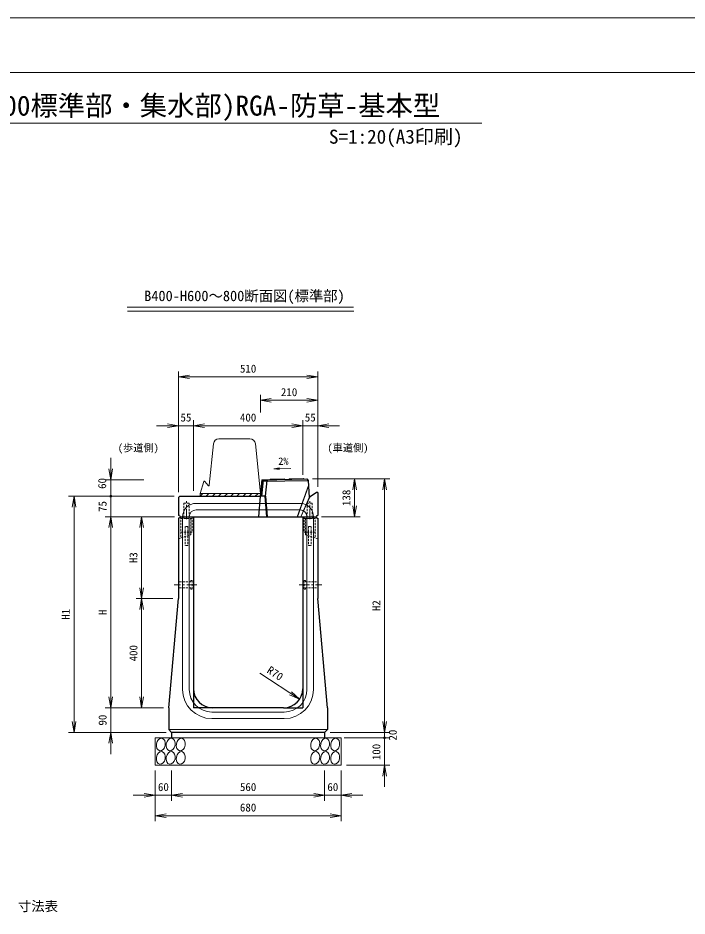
# Model space of a CAD drawing. Units: millimetres at full size, sheet at 1:20. Extents: x 0 to 8400, y 0 to 5940.
# Drawn here: x 3504 to 5952, y 2650 to 5940 of the extents above; entities that cross this region are included whole.
import ezdxf
from ezdxf.enums import TextEntityAlignment as Align

# ---------------------------------------------------------------- set-up
doc = ezdxf.new("R2010")
doc.units = ezdxf.units.MM
doc.header["$LTSCALE"] = 20
doc.linetypes.add('USER1', pattern=[3, 1.875, -0.375, 0.375, -0.375])
doc.linetypes.add('USER2', pattern=[0.5625, 0.375, -0.1875])
for name, color, linetype, lineweight in [('0_2', 7, 'Continuous', 13), ('1', 7, 'Continuous', 9), ('ACC(細線）', 4, 'USER2', 13), ('CEN(細線）', 5, 'USER1', 13), ('CON2(細線）', 6, 'Continuous', 13), ('CON（太線）', 1, 'Continuous', 25), ('Defpoints_5', 7, 'Continuous', 25), ('TEXT(細線）', 1, 'Continuous', 13), ('WORKLAYER', 2, 'Continuous', 25), ('寸法線', 7, 'Continuous', 9), ('構造物-寸法', 7, 'Continuous', 9)]:
    doc.layers.add(name, color=color, linetype=linetype, lineweight=lineweight)
doc.styles.add('ＭＳ ゴシック', font='')
doc.styles.get('ＭＳ ゴシック').set_extended_font_data('MS Gothic')

# ---------------------------------------------------------------- blocks, each defined once
blk = doc.blocks.new('open_arrow')
at = {"color": 0, "linetype": 'Continuous', "lineweight": -2}
blk.add_lwpolyline([(7.5, 1.25), (0, 0), (7.5, -1.25)], dxfattribs=at)
blk = doc.blocks.new('filled_dot')
at = {"color": 0, "linetype": 'Continuous', "lineweight": -2, "const_width": 1.25}
blk.add_lwpolyline([(-0.625, 0, 1), (0.625, 0, 1)], format="xyb", close=True, dxfattribs=at)

msp = doc.modelspace()

# ---------------------------------------------------------------- linework, layer by layer
at = {"layer": '0_2'}
for p, q in [((4203.64, 4228.12), (4218.85, 4380.14)), ((4238.75, 4398.15), (4352.55, 4398.15)), ((4372.45, 4380.14), (4390.65, 4198.15)), ((4183.17, 4241.81), (4170.65, 4198.15)), ((4200.08, 4227.09), (4187.89, 4242.73)), ((4170.65, 4198.15), (4170.65, 4188.15)), ((4170.65, 4198.15), (4390.65, 4198.15))]:
    msp.add_line(p, q, dxfattribs=at)
at = {"layer": '0_2', "color": 3, "lineweight": 25}
for p, q in [((4414.93, 4245.41), (4399.93, 4245.41)), ((4408.71, 4188.15), (4414.93, 4245.41)), ((4418.12, 4248.65), (4414.93, 4245.41)), ((4389.65, 4188.15), (4383.43, 4113.15)), ((4408.71, 4188.15), (4389.65, 4188.15)), ((4408.71, 4188.15), (4414.93, 4113.15))]:
    msp.add_line(p, q, dxfattribs=at)
at = {"layer": '0_2'}
for centre, radius, start, end in [((4238.75, 4378.15), 20, 90, 174.28941), ((4352.38, 4378.15), 20, 5.71059, 90), ((4185.76, 4241.07), 2.7, 37.91649, 164), ((4201.65, 4228.32), 2, 217.91649, 354.28941)]:
    msp.add_arc(centre, radius, start, end, dxfattribs=at)
at = {"layer": '1'}
for p, q in [((3903.47, 4880.88), (4731.13, 4880.88)), ((3904.49, 4866.01), (4732.16, 4866.01))]:
    msp.add_line(p, q, dxfattribs=at)
at = {"layer": 'ACC(細線）', "lineweight": 9}
for p, q in [((4110.64, 4163.15), (4129.64, 4163.15)), ((4110.64, 4163.15), (4110.64, 4113.15)), ((4129.64, 4163.15), (4129.64, 4113.15)), ((4561.64, 4163.15), (4580.64, 4163.15)), ((4561.64, 4163.15), (4561.64, 4113.15)), ((4580.64, 4163.15), (4580.64, 4113.15))]:
    msp.add_line(p, q, dxfattribs=at)
at = {"layer": 'ACC(細線）'}
for p, q in [((4099.64, 4113.15), (4099.64, 4057.15)), ((4140.64, 4113.15), (4099.64, 4113.15)), ((4110.14, 4113.15), (4110.14, 4107.15)), ((4110.14, 4113.15), (4110.14, 4107.15)), ((4130.14, 4113.15), (4130.14, 4107.15)), ((4130.14, 4113.15), (4130.14, 4107.15)), ((4140.64, 4113.15), (4140.64, 4057.15)), ((4550.64, 4113.15), (4550.64, 4057.15)), ((4550.64, 4113.15), (4591.64, 4113.15)), ((4561.14, 4113.15), (4561.14, 4107.15)), ((4581.14, 4113.15), (4581.14, 4107.15)), ((4581.14, 4113.15), (4581.14, 4107.15)), ((4591.64, 4113.15), (4591.64, 4057.15)), ((4140.64, 4107.15), (4099.64, 4107.15)), ((4136.14, 4107.15), (4136.14, 4057.15)), ((4550.64, 4107.15), (4591.64, 4107.15)), ((4555.14, 4107.15), (4555.14, 4057.15)), ((4090.64, 4032.15), (4134.08, 4046.47)), ((4099.64, 4057.15), (4099.64, 4035.11)), ((4140.64, 4057.15), (4099.64, 4057.15)), ((4125.14, 4077.15), (4115.14, 4077.15)), ((4115.14, 4077.15), (4115.14, 4007.15)), ((4125.14, 4077.15), (4125.14, 4007.15)), ((4136.14, 4049.32), (4136.14, 4057.15)), ((4550.64, 4057.15), (4591.64, 4057.15)), ((4555.14, 4049.32), (4555.14, 4057.15)), ((4600.64, 4032.15), (4557.2, 4046.47)), ((4566.14, 4077.15), (4576.14, 4077.15)), ((4566.14, 4077.15), (4566.14, 4007.15)), ((4576.14, 4077.15), (4576.14, 4007.15)), ((4591.64, 4057.15), (4591.64, 4035.11)), ((4125.14, 4007.15), (4115.14, 4007.15)), ((4566.14, 4007.15), (4576.14, 4007.15)), ((4136.14, 3874.15), (4090.64, 3874.15)), ((4136.14, 3852.15), (4090.64, 3852.15)), ((4140.64, 3879.15), (4136.14, 3879.15)), ((4136.14, 3879.15), (4136.14, 3874.15)), ((4136.14, 3852.15), (4136.14, 3847.15)), ((4140.64, 3879.15), (4140.64, 3847.15)), ((4550.64, 3879.15), (4550.64, 3847.15)), ((4550.64, 3879.15), (4555.14, 3879.15)), ((4555.14, 3879.15), (4555.14, 3874.15)), ((4555.14, 3874.15), (4600.64, 3874.15)), ((4555.14, 3852.15), (4600.64, 3852.15)), ((4555.14, 3852.15), (4555.14, 3847.15)), ((4140.64, 3847.15), (4136.14, 3847.15)), ((4550.64, 3847.15), (4555.14, 3847.15))]:
    msp.add_line(p, q, dxfattribs=at)
for centre, start, end in [((4133.14, 4049.32), 288.24585, 0), ((4558.14, 4049.32), 180, 251.75415)]:
    msp.add_arc(centre, 3, start, end, dxfattribs=at)
at = {"layer": 'CEN(細線）', "lineweight": 9}
for p, q in [((4158.48, 3863.15), (4075.64, 3863.15)), ((4532.8, 3863.15), (4615.64, 3863.15))]:
    msp.add_line(p, q, dxfattribs=at)
at = {"layer": 'CON2(細線）'}
for p, q in [((4155.14, 4162.15), (4536.14, 4162.15)), ((4106.14, 4113.15), (4106.14, 3480.65)), ((4130.14, 4113.15), (4130.14, 3480.65)), ((4155.14, 4138.15), (4536.14, 4138.15)), ((4561.14, 4113.15), (4561.14, 3480.65)), ((4585.14, 4113.15), (4585.14, 3480.65)), ((4213.14, 3397.65), (4478.14, 3397.65)), ((4213.14, 3373.65), (4478.14, 3373.65)), ((4055.64, 3333.15), (4635.64, 3333.15))]:
    msp.add_line(p, q, dxfattribs=at)
for centre, radius, start, end in [((4155.14, 4113.15), 49, 90, 180), ((4536.14, 4113.15), 49, 0, 90), ((4155.14, 4113.15), 25, 90, 180), ((4536.14, 4113.15), 25, 0, 90), ((4213.14, 3480.65), 107, 180, 270), ((4213.14, 3480.65), 83, 180, 270), ((4478.14, 3480.65), 83, 270, 0), ((4478.14, 3480.65), 107, 270, 0)]:
    msp.add_arc(centre, radius, start, end, dxfattribs=at)
at = {"layer": 'CON（太線）'}
for p, q in [((4395.65, 4248.24), (4389.65, 4188.15)), ((4396.66, 4245.41), (4390.98, 4188.47)), ((4400.17, 4248.33), (4394.16, 4188.15)), ((4395.65, 4248.24), (4560.93, 4251.39)), ((4427.64, 4250.85), (4478.64, 4251.83)), ((4497.64, 4252.19), (4548.64, 4253.16)), ((4560.93, 4251.39), (4565.94, 4246.39)), ((4565.94, 4246.39), (4569.58, 4183.9)), ((4095.64, 4188.15), (4090.64, 4183.15)), ((4090.64, 4183.15), (4090.64, 4118.15)), ((4095.64, 4188.15), (4389.65, 4188.15)), ((4569.38, 4187.42), (4571.1, 4184.97)), ((4595.64, 4202.15), (4569.58, 4183.9)), ((4600.64, 4202.15), (4595.64, 4202.15)), ((4600.64, 4202.15), (4600.64, 4118.15)), ((4094.64, 4118.15), (4090.64, 4118.15)), ((4094.64, 4118.15), (4096.64, 4113.15)), ((4096.64, 4113.15), (4094.64, 4108.15)), ((4096.64, 4113.15), (4145.64, 4113.15)), ((4096.64, 4113.15), (4594.64, 4113.15)), ((4145.64, 4113.15), (4145.64, 3483.15)), ((4545.64, 4113.15), (4594.64, 4113.15)), ((4545.64, 4113.15), (4545.64, 3483.15)), ((4596.64, 4118.15), (4594.64, 4113.15)), ((4594.64, 4113.15), (4596.64, 4108.15)), ((4596.64, 4118.15), (4600.64, 4118.15)), ((4094.64, 4108.15), (4090.64, 4108.15)), ((4090.64, 4108.15), (4090.64, 3813.15)), ((4596.64, 4108.15), (4600.64, 4108.15)), ((4600.64, 4108.15), (4600.64, 3813.15)), ((4055.64, 3413.15), (4090.64, 3813.15)), ((4635.64, 3413.15), (4600.64, 3813.15)), ((4055.64, 3413.15), (4055.64, 3333.15)), ((4475.64, 3413.15), (4215.64, 3413.15)), ((4635.64, 3413.15), (4635.64, 3333.15)), ((4055.64, 3333.15), (4065.64, 3323.15)), ((4625.64, 3323.15), (4065.64, 3323.15)), ((4065.64, 3323.15), (4065.64, 3303.15)), ((4625.64, 3323.15), (4635.64, 3333.15)), ((4625.64, 3323.15), (4625.64, 3303.15))]:
    msp.add_line(p, q, dxfattribs=at)
at = {"layer": 'CON（太線）', "color": 2}
msp.add_line((4395.14, 4243.14), (4565.94, 4246.39), dxfattribs=at)
at = {"layer": 'CON（太線）'}
for centre, start, end in [((4215.64, 3483.15), 180, 270), ((4475.64, 3483.15), 270, 0)]:
    msp.add_arc(centre, 70, start, end, dxfattribs=at)
at = {"layer": 'Defpoints_5'}
for p, q in [((4145.64, 3483.15), (4145.64, 3413.15)), ((4545.64, 3483.15), (4545.64, 3413.15)), ((4215.64, 3413.15), (4145.64, 3413.15)), ((4475.64, 3413.15), (4545.64, 3413.15))]:
    msp.add_line(p, q, dxfattribs=at)
at = {"layer": 'WORKLAYER', "color": 3}
msp.add_line((4394.16, 4188.15), (4400.17, 4248.33), dxfattribs=at)
at = {"layer": 'WORKLAYER'}
for p, q in [((4413.92, 4245.41), (4407.71, 4188.15)), ((4417.1, 4248.63), (4413.92, 4245.41)), ((4413.92, 4113.15), (4407.71, 4188.15))]:
    msp.add_line(p, q, dxfattribs=at)
at = {"layer": '寸法線'}
for p, q in [((4460.22, 4292.25), (4440.29, 4288.53)), ((4440.29, 4288.53), (4502.2, 4289.71)), ((4440.29, 4288.53), (4460.35, 4285.58))]:
    msp.add_line(p, q, dxfattribs=at)
at = {"layer": '構造物-寸法'}
for p, q in [((2863.69, 5554.63), (5201.13, 5554.63)), ((4090.64, 4203.15), (4090.64, 4645.47)), ((4600.64, 4271.39), (4600.64, 4645.47)), ((4600.64, 4625.47), (4090.64, 4625.47)), ((4390.65, 4495.12), (4390.65, 4559.48)), ((4600.64, 4353.65), (4600.64, 4559.48)), ((4600.64, 4539.48), (4390.65, 4539.48)), ((4225.64, 4446.52), (4010.64, 4446.52)), ((4090.64, 4203.15), (4090.64, 4466.52)), ((4145.64, 4208.15), (4145.64, 4466.52)), ((4145.64, 4208.15), (4145.64, 4466.52)), ((4545.64, 4446.52), (4145.64, 4446.52)), ((4465.64, 4446.52), (4680.64, 4446.52)), ((4545.64, 4273.1), (4545.64, 4466.52)), ((4545.64, 4266.01), (4545.64, 4466.52)), ((4600.64, 4222.15), (4600.64, 4466.52)), ((3843.05, 4188.15), (3843.05, 4328.24)), ((3964.02, 4248.24), (3823.05, 4248.24)), ((4396.66, 4245.41), (4399.85, 4245.09)), ((4580.93, 4251.39), (4755.21, 4251.39)), ((4580.93, 4251.39), (4864.86, 4251.39)), ((4735.21, 4251.39), (4735.21, 4113.15)), ((4844.86, 4251.39), (4844.86, 3323.15)), ((4567.08, 4227.16), (4525.78, 4113.15)), ((4567.22, 4224.58), (4526.84, 4113.15)), ((4075.64, 4188.15), (3688.65, 4188.15)), ((3708.65, 4188.15), (3708.65, 3323.15)), ((4075.64, 4188.15), (3823.05, 4188.15)), ((3975.46, 4188.15), (3823.05, 4188.15)), ((3843.05, 4188.15), (3843.05, 4033.15)), ((4170.65, 4188.86), (4179.93, 4198.15)), ((4192.38, 4188.15), (4202.38, 4198.15)), ((4214.83, 4188.15), (4224.83, 4198.15)), ((4237.28, 4188.15), (4247.28, 4198.15)), ((4259.74, 4188.15), (4269.73, 4198.15)), ((4282.19, 4188.15), (4292.19, 4198.15)), ((4304.64, 4188.15), (4314.64, 4198.15)), ((4327.09, 4188.15), (4337.09, 4198.15)), ((4349.54, 4188.15), (4359.54, 4198.15)), ((4371.99, 4188.15), (4381.99, 4198.15)), ((4389.65, 4188.15), (4408.71, 4188.15)), ((4394.16, 4188.15), (4390.98, 4188.47)), ((4569.58, 4184), (4538.06, 4113.15)), ((4571.1, 4184.97), (4539.15, 4113.15)), ((4076.64, 4113.15), (3823.05, 4113.15)), ((4076.64, 4113.15), (3823.05, 4113.15)), ((3843.05, 4113.15), (3843.05, 3413.15)), ((4076.64, 4113.15), (3935.98, 4113.15)), ((3955.98, 4113.15), (3955.98, 3813.15)), ((4614.64, 4113.15), (4755.21, 4113.15)), ((4070.64, 3813.15), (3935.98, 3813.15)), ((4070.64, 3813.15), (3935.98, 3813.15)), ((3955.98, 3813.15), (3955.98, 3413.15)), ((4389.11, 3539.93), (4534.16, 3444.74)), ((3843.05, 3493.15), (3843.05, 3243.15)), ((4035.64, 3413.15), (3823.05, 3413.15)), ((4035.64, 3413.15), (3823.05, 3413.15)), ((4035.64, 3413.15), (3935.98, 3413.15)), ((4844.86, 3403.15), (4844.86, 3223.15)), ((4045.64, 3323.15), (3688.65, 3323.15)), ((4045.64, 3323.15), (3823.05, 3323.15)), ((4645.64, 3323.15), (4864.86, 3323.15)), ((4645.64, 3323.15), (4864.86, 3323.15)), ((4065.64, 3303.15), (4005.64, 3303.15)), ((4005.64, 3303.15), (4005.64, 3203.15)), ((4625.64, 3303.15), (4065.64, 3303.15)), ((4685.64, 3303.15), (4625.64, 3303.15)), ((4685.64, 3203.15), (4685.64, 3303.15)), ((4697.62, 3303.15), (4864.86, 3303.15)), ((4705.64, 3303.15), (4864.86, 3303.15)), ((4844.86, 3303.15), (4844.86, 3123.15)), ((4005.64, 3203.15), (4065.64, 3203.15)), ((4625.64, 3203.15), (4065.64, 3203.15)), ((4625.64, 3203.15), (4685.64, 3203.15)), ((4705.64, 3203.15), (4864.86, 3203.15)), ((4005.64, 3183.15), (4005.64, 3072.99)), ((4005.64, 3183.15), (4005.64, 2997.99)), ((4065.64, 3183.15), (4065.64, 3072.99)), ((4065.64, 3183.15), (4065.64, 3072.99)), ((4625.64, 3183.15), (4625.64, 3072.99)), ((4625.64, 3183.15), (4625.64, 3072.99)), ((4685.64, 3183.15), (4685.64, 3072.99)), ((4685.64, 3183.15), (4685.64, 2997.99)), ((3925.64, 3092.99), (4145.64, 3092.99)), ((4065.64, 3092.99), (4625.64, 3092.99)), ((4545.64, 3092.99), (4765.64, 3092.99)), ((4005.64, 3017.99), (4685.64, 3017.99))]:
    msp.add_line(p, q, dxfattribs=at)
at = {"layer": '構造物-寸法', "color": 1}
for p, q in [((4425.64, 4248.82), (4427.64, 4250.85)), ((4478.64, 4251.83), (4480.64, 4249.86)), ((4495.64, 4250.15), (4497.64, 4252.19)), ((4548.64, 4253.16), (4551.6, 4251.21))]:
    msp.add_line(p, q, dxfattribs=at)
at = {"layer": '構造物-寸法', "color": 5}
for p, q in [((4567.08, 4227.16), (4525.78, 4113.15)), ((4539.15, 4113.15), (4571.1, 4184.97))]:
    msp.add_line(p, q, dxfattribs=at)
at = {"layer": '構造物-寸法', "linetype": 'USER1'}
for p, q in [((4120.14, 4104.57), (4120.14, 4169.77)), ((4571.14, 4104.57), (4571.14, 4169.77))]:
    msp.add_line(p, q, dxfattribs=at)
at = {"layer": '構造物-寸法', "color": 2}
msp.add_lwpolyline([(0, 5940), (0, 0), (8400, 0), (8400, 5940)], close=True, dxfattribs=at)
at = {"layer": '構造物-寸法'}
msp.add_lwpolyline([(200, 5740), (200, 200), (8200, 200), (8200, 5740)], close=True, dxfattribs=at)
for centre in [(4026.23, 3278.73), (4062.23, 3278.73), (4099.23, 3278.73), (4591.23, 3278.73), (4627.23, 3278.73), (4664.23, 3278.73), (4026.23, 3229.73), (4062.23, 3229.73), (4099.23, 3229.73), (4591.23, 3229.73), (4627.23, 3229.73), (4664.23, 3229.73)]:
    msp.add_ellipse(centre, major_axis=(-4.13, -22.89), ratio=0.698644, dxfattribs=at)

# ---------------------------------------------------------------- block references
at = {"layer": '構造物-寸法', "xscale": 5.33, "yscale": 5.33}
for p in [(4090.64, 4625.47), (4390.65, 4539.48), (4145.64, 4446.52), (4145.64, 4446.52), (4600.64, 4446.52), (4065.64, 3092.99), (4065.64, 3092.99), (4685.64, 3092.99), (4005.64, 3017.99)]:
    msp.add_blockref('open_arrow', p, dxfattribs=at)
at = {"layer": '構造物-寸法'}
for name, p, xscale, yscale, rotation in [('open_arrow', (4600.64, 4625.47), 5.33, 5.33, 180), ('open_arrow', (4600.64, 4539.48), 5.33, 5.33, 180), ('open_arrow', (4090.64, 4446.52), 5.33, 5.33, 180), ('open_arrow', (4545.64, 4446.52), 5.33, 5.33, 180), ('open_arrow', (4545.64, 4446.52), 5.33, 5.33, 180), ('open_arrow', (3843.05, 4248.24), 5.33, 5.33, 90), ('open_arrow', (4735.21, 4251.39), 5.33, 5.33, 270), ('open_arrow', (4844.86, 4251.39), 5.33, 5.33, 270), ('open_arrow', (3708.65, 4188.15), 5.33, 5.33, 270), ('filled_dot', (3843.05, 4188.15), 4, 4, 270), ('filled_dot', (3843.05, 4188.15), 4, 4, 90), ('open_arrow', (4735.21, 4113.15), 5.33, 5.33, 90), ('open_arrow', (3843.05, 4113.15), 5.33, 5.33, 270), ('open_arrow', (3843.05, 4113.15), 5.33, 5.33, 270), ('open_arrow', (3955.98, 4113.15), 5.33, 5.33, 270), ('open_arrow', (3955.98, 3813.15), 5.33, 5.33, 90), ('open_arrow', (3955.98, 3813.15), 5.33, 5.33, 270), ('open_arrow', (4534.16, 3444.74), 5.33, 5.33, 146.7), ('open_arrow', (3843.05, 3413.15), 5.33, 5.33, 90), ('open_arrow', (3843.05, 3413.15), 5.33, 5.33, 90), ('open_arrow', (3955.98, 3413.15), 5.33, 5.33, 90), ('open_arrow', (3708.65, 3323.15), 5.33, 5.33, 90), ('open_arrow', (4844.86, 3323.15), 5.33, 5.33, 90), ('open_arrow', (4844.86, 3323.15), 5.33, 5.33, 90), ('open_arrow', (3843.05, 3323.15), 5.33, 5.33, 270), ('filled_dot', (4844.86, 3303.15), 4, 4, 270), ('filled_dot', (4844.86, 3303.15), 4, 4, 270), ('open_arrow', (4844.86, 3203.15), 5.33, 5.33, 270), ('open_arrow', (4005.64, 3092.99), 5.33, 5.33, 180), ('open_arrow', (4625.64, 3092.99), 5.33, 5.33, 180), ('open_arrow', (4625.64, 3092.99), 5.33, 5.33, 180), ('open_arrow', (4685.64, 3017.99), 5.33, 5.33, 180)]:
    msp.add_blockref(name, p, dxfattribs=dict(at, xscale=xscale, yscale=yscale, rotation=rotation))

# ---------------------------------------------------------------- texts
at = {"layer": 'TEXT(細線）', "style": 'ＭＳ ゴシック'}
msp.add_text('寸法表', height=35.92, dxfattribs=at).set_placement((3503.09, 2657.78), align=Align.BOTTOM_LEFT)
at = {"layer": '寸法線', "style": 'ＭＳ ゴシック'}
for s, height, p in [('暗渠側溝(B400標準部・集水部)RGA-防草-基本型', 73.31, (2900.06, 5560.27)), ('S=1:20(A3印刷)', 51.32, (4641.55, 5464.09)), ('B400-H600～800断面図(標準部)', 38.49, (3965.16, 4891.26))]:
    msp.add_text(s, height=height, dxfattribs=at).set_placement(p, align=Align.BOTTOM_LEFT)
msp.add_text('2%', height=27.49, dxfattribs=at).set_placement((4474.83, 4294.69), align=Align.BOTTOM_CENTER)
at = {"layer": '構造物-寸法', "style": 'ＭＳ ゴシック'}
for s, p in [('510', (4345.64, 4655.47)), ('210', (4495.64, 4569.48)), ('55', (4118.14, 4476.52)), ('400', (4345.64, 4476.52)), ('55', (4573.14, 4476.52)), ('60', (4035.64, 3122.99)), ('560', (4345.64, 3122.99)), ('60', (4655.64, 3122.99)), ('680', (4345.64, 3047.99))]:
    msp.add_text(s, height=29.33, dxfattribs=at).set_placement(p, align=Align.MIDDLE_CENTER)
for s, p in [('(歩道側)', (3868.97, 4343.58)), ('(車道側)', (4636.07, 4343.58))]:
    msp.add_text(s, height=27.49, dxfattribs=at).set_placement(p, align=Align.BOTTOM_LEFT)
for s, rotation, p in [('60', 90, (3811.6, 4234.99)), ('138', 90, (4705.21, 4182.27)), ('75', 90, (3813.05, 4150.65)), ('H3', 90, (3925.98, 3963.15)), ('H2', 90, (4814.86, 3787.27)), ('H1', 90, (3678.65, 3755.65)), ('H', 90, (3813.05, 3763.15)), ('400', 90, (3925.98, 3613.15)), ('R70', 326.727, (4444.65, 3539.37)), ('90', 90, (3813.05, 3368.15)), ('20', 90, (4874.86, 3313.15)), ('100', 90, (4814.86, 3251.32))]:
    msp.add_text(s, height=29.33, rotation=rotation, dxfattribs=at).set_placement(p, align=Align.MIDDLE_CENTER)

doc.saveas('drawing.dxf')
